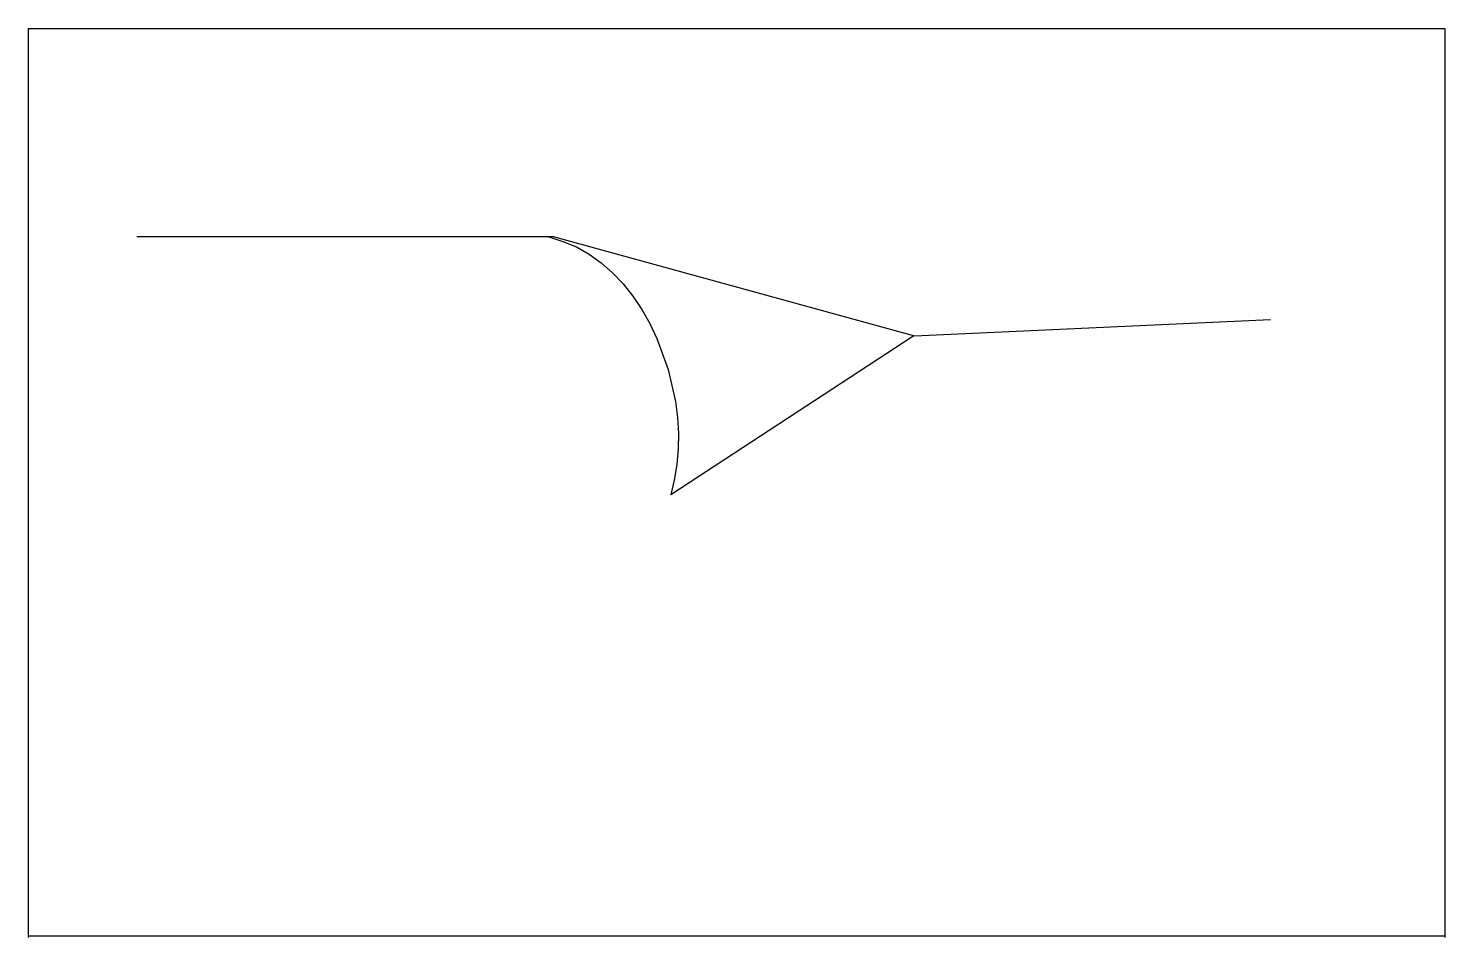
# Model space of a CAD drawing. Extents: x 104 to 317, y 90 to 227.
import ezdxf

# ---------------------------------------------------------------- set-up
doc = ezdxf.new("R2010")
doc.units = 0

msp = doc.modelspace()

# ---------------------------------------------------------------- linework, layer by layer
for p, q in [((104.006248, 227.188889), (317.259369, 227.188889)), ((104.006248, 227.188889), (104.006248, 90.338852)), ((104.006248, 227.188889), (317.259369, 227.188889)), ((104.006248, 227.188889), (104.006248, 90.338852)), ((104.006248, 227.188889), (317.259369, 227.188889)), ((104.006248, 227.188889), (104.006248, 90.338852)), ((317.259369, 227.188889), (317.259369, 90.33889)), ((317.259369, 227.188889), (317.259369, 90.33889)), ((317.259369, 227.188889), (317.259369, 90.33889)), ((120.332809, 195.883331), (183.025131, 195.883331)), ((120.332809, 195.883331), (183.025131, 195.883331)), ((120.332809, 195.883331), (183.025131, 195.883331)), ((183.025131, 195.883331), (237.440628, 180.901382)), ((183.025131, 195.883331), (237.440628, 180.901382)), ((237.440598, 180.901398), (291.056244, 183.361115)), ((237.440598, 180.901398), (291.056244, 183.361115)), ((237.440598, 180.901398), (291.056244, 183.361115)), ((237.311432, 180.936951), (200.756241, 156.97493)), ((317.259369, 90.562485), (104.006248, 90.562485)), ((317.259369, 90.562485), (104.006248, 90.562485)), ((317.259369, 90.562485), (104.006248, 90.562485))]:
    msp.add_line(p, q)
msp.add_lwpolyline([(182.212448, 195.883331), (184.486252, 195.115326), (186.518143, 194.290222), (188.446106, 193.21727), (190.26535, 191.917313), (191.971161, 190.411285), (193.558777, 188.720139), (195.023468, 186.864838), (196.360489, 184.866287), (197.565109, 182.745438), (198.632584, 180.523224), (200.337173, 175.858551), (201.436356, 171.039764), (201.747055, 168.624954), (201.892181, 166.234421), (201.86702, 163.889145), (201.666809, 161.610062), (201.28685, 159.418045), (200.756256, 156.975006)])

doc.saveas('drawing.dxf')
